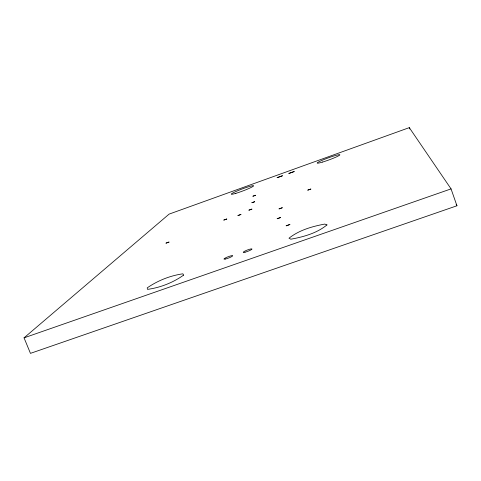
<?xml version="1.0" encoding="UTF-8"?>
<svg xmlns="http://www.w3.org/2000/svg" width="481" height="481" viewBox="0 0 481 481"><rect width="100%" height="100%" fill="white"/><g stroke="black" fill="none" stroke-linecap="round" stroke-linejoin="round"><path stroke-width="0.72" d="M24.05 337.842L169.096 214.117L409.301 127.639L451.052 188.889L456.95 205.772L30.453 353.361L24.05 337.842L451.052 188.889M456.138 204.509L456.95 205.772M409.301 127.639L409.776 128.974M326.96 224.916C316.913 233.189 303.493 236.923 290.837 239.195L288.991 238.203C299.086 230.177 312.211 226.413 324.747 224.074L326.96 224.916M289.875 224.507L286.189 225.805L289.875 224.507M280.609 217.514L277.194 218.723L280.609 217.514M310.822 189.057L307.822 190.127L310.822 189.057M282.269 207.75L279.082 208.88L282.269 207.75M183.58 275.144C173.028 282.618 160.353 287.638 147.541 289.37L147.198 287.878C157.732 280.603 170.196 275.649 182.87 273.809L183.58 275.144M251.876 209.115L248.954 210.155L251.876 209.115M240.921 214.478L237.969 215.524L240.921 214.478M254.689 201.731L251.924 202.717L254.689 201.731M226.773 219.017L223.851 220.057L226.773 219.017M294.192 171.537L288.895 173.443L294.192 171.537M255.567 195.268L252.958 196.2L255.567 195.268M282.425 175.769L277.146 177.669L282.425 175.769M168.981 242.075L166.047 243.121L168.981 242.075M322.691 162.031A12.049 1.076 -20.1 0 0 339.857 154.84A12.049 1.076 -20.1 0 0 323.07 159.908A12.049 1.076 -20.1 0 0 322.691 162.031M235.87 193.338A11.875 1.052 -20.6 0 0 253.523 185.985A11.875 1.052 -20.6 0 0 238.023 190.596A11.875 1.052 -20.6 0 0 235.87 193.338M225.679 258.976A4.666 0.685 -21 0 0 232.678 255.88A4.666 0.685 -21 0 0 226.695 257.335A4.666 0.685 -21 0 0 225.679 258.976M245.015 252.206A4.678 0.691 -20.8 0 0 251.972 249.122A4.678 0.691 -20.8 0 0 245.875 250.619A4.678 0.691 -20.8 0 0 245.015 252.206"/></g></svg>
